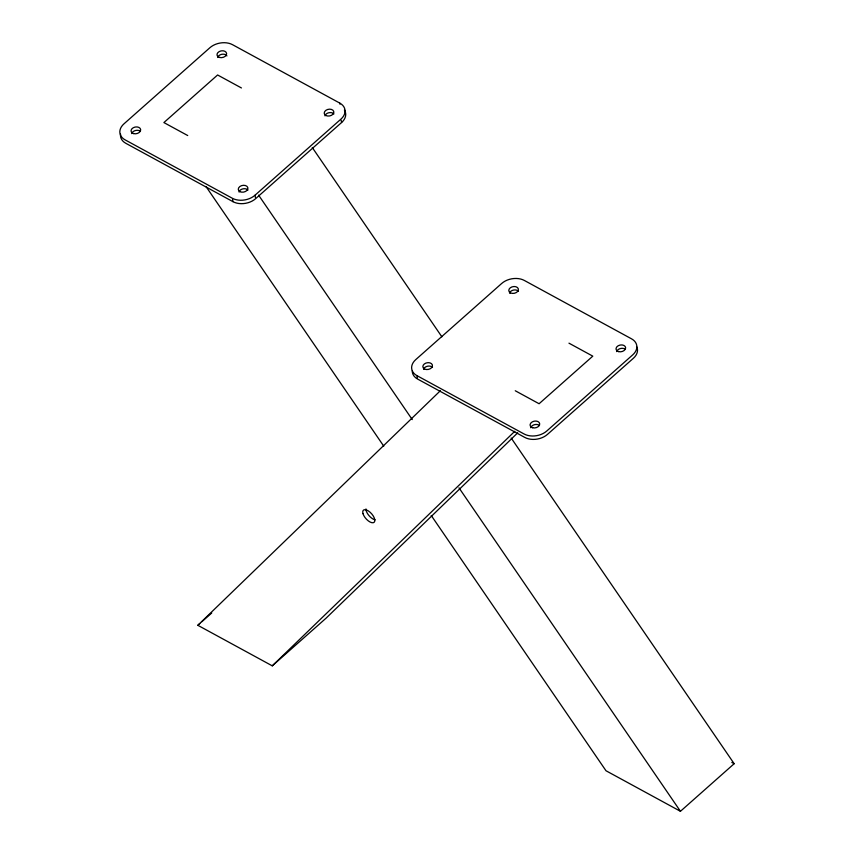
<?xml version="1.0" encoding="UTF-8"?>
<svg xmlns="http://www.w3.org/2000/svg" width="854" height="854" viewBox="0 0 854 854"><rect width="100%" height="100%" fill="white"/><g stroke="black" fill="none" stroke-linecap="round" stroke-linejoin="round"><path stroke-width="1.28" d="M517.716 432.818L325.982 618.253L272.266 665.842L197.829 625.299L440.376 390.716M272.266 665.842L514.813 431.259M255.004 195.235L340.949 119.101A16.194 11.305 -10.9 0 0 339.775 103.099L232.544 44.696A16.194 11.305 -10.9 0 0 209.892 47.728L123.947 123.862A16.194 11.305 -10.9 0 0 125.122 139.875L232.341 198.267A16.194 11.305 -10.9 0 0 255.004 195.235L255.442 197.509M344.408 110.059A16.194 11.305 -10.9 0 1 341.6 122.517L255.656 198.651A16.194 11.305 -10.9 0 1 233.003 201.683L125.773 143.28A16.194 11.305 -10.9 0 1 120.563 134.11M197.829 625.299L199.815 623.537M201.8 621.776L211.749 612.958M431.227 515.485L605.998 770.756L680.446 811.3L734.162 763.711L511.172 438.027M241.436 87.962L217.599 74.981L163.893 122.57L187.72 135.54M568.967 343.169L592.793 356.15L539.087 403.739L515.261 390.758M416.912 375.621L524.142 434.013A16.194 11.305 -10.9 0 0 546.795 430.992L632.739 354.848A16.194 11.305 -10.9 0 0 631.565 338.846L524.345 280.454A16.194 11.305 -10.9 0 0 501.682 283.475L415.749 359.619A16.194 11.305 -10.9 0 0 416.912 375.621L417.35 377.895M731.835 762.451L734.162 763.711M312.286 147.539L441.86 336.796M258.581 195.128L412.258 419.592M458.961 487.805L680.446 811.3M205.985 186.492L383.766 446.172M339.775 103.099L339.988 104.231M341.162 120.243L341.6 122.517M232.566 199.398L233.003 201.683M324.958 115.845A4.857 3.395 -10.9 0 1 328.907 112.728A4.857 3.395 -10.9 0 1 333.882 113.945M217.727 57.485A4.857 3.395 -10.9 0 1 221.965 54.272A4.857 3.395 -10.9 0 1 226.918 55.916M131.783 133.619A4.857 3.395 -10.9 0 1 135.476 130.523A4.857 3.395 -10.9 0 1 140.451 131.409M239.013 191.99A4.857 3.395 -10.9 0 1 242.963 188.862A4.857 3.395 -10.9 0 1 247.948 190.079M423.584 369.344A4.857 3.395 -10.9 0 1 427.534 366.217A4.857 3.395 -10.9 0 1 432.508 367.433M636.806 346.916A16.194 11.305 -10.9 0 1 633.401 358.264L547.457 434.398A16.194 11.305 -10.9 0 1 524.804 437.429L417.574 379.037A16.194 11.305 -10.9 0 1 412.279 370.849M530.804 427.769A4.857 3.395 -10.9 0 1 534.497 424.673A4.857 3.395 -10.9 0 1 539.472 425.559M616.748 351.624A4.857 3.395 -10.9 0 1 620.442 348.539A4.857 3.395 -10.9 0 1 625.416 349.414M509.528 293.2A4.857 3.395 -10.9 0 1 513.478 290.082A4.857 3.395 -10.9 0 1 518.453 291.299M375.119 519.83A8.092 3.747 48.5 0 1 368.907 515.517A8.092 3.747 48.5 0 1 365.96 508.941M325.897 115.514A4.857 3.395 -10.9 0 0 333.754 112.792A4.857 3.395 -10.9 0 0 327.434 109.536A4.857 3.395 -10.9 0 0 325.897 115.514M133.672 133.619A4.857 3.395 -10.9 0 0 140.664 129.712A4.857 3.395 -10.9 0 0 133.245 127.737A4.857 3.395 -10.9 0 0 133.672 133.619M219.617 57.474A4.857 3.395 -10.9 0 0 226.609 53.578A4.857 3.395 -10.9 0 0 219.19 51.592A4.857 3.395 -10.9 0 0 219.617 57.474M239.953 191.648A4.857 3.395 -10.9 0 0 247.82 188.926A4.857 3.395 -10.9 0 0 241.501 185.67A4.857 3.395 -10.9 0 0 239.953 191.648M424.523 369.003A4.857 3.395 -10.9 0 0 432.391 366.281A4.857 3.395 -10.9 0 0 426.071 363.025A4.857 3.395 -10.9 0 0 424.523 369.003M618.638 351.624A4.857 3.395 -10.9 0 0 625.63 347.717A4.857 3.395 -10.9 0 0 618.211 345.742A4.857 3.395 -10.9 0 0 618.638 351.624M532.693 427.758A4.857 3.395 -10.9 0 0 539.696 423.862A4.857 3.395 -10.9 0 0 532.266 421.876A4.857 3.395 -10.9 0 0 532.693 427.758M510.457 292.869A4.857 3.395 -10.9 0 0 518.325 290.147A4.857 3.395 -10.9 0 0 512.005 286.891A4.857 3.395 -10.9 0 0 510.457 292.869M363.003 513.681A8.092 3.747 48.5 0 0 373.23 522.723A8.092 3.747 48.5 0 0 370.124 512.272A8.092 3.747 48.5 0 0 363.003 513.681"/></g></svg>
